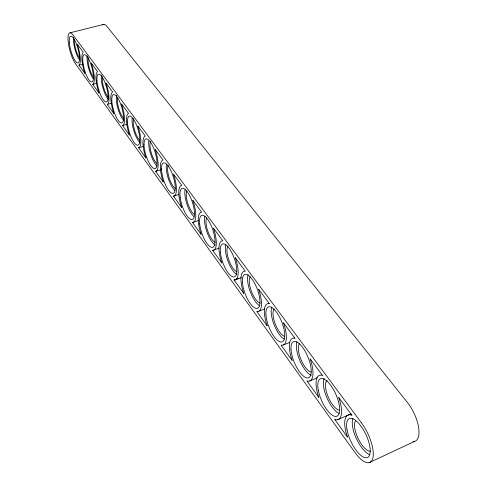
<?xml version="1.0" encoding="UTF-8"?>
<svg xmlns="http://www.w3.org/2000/svg" width="487" height="487" viewBox="0 0 487 487"><rect width="100%" height="100%" fill="white"/><g stroke="black" fill="none" stroke-linecap="round" stroke-linejoin="round"><path stroke-width="0.73" d="M369.158 462.65L414.285 441.539M337.71 419.709L351.011 413.81M309.677 381.017L317.165 377.863M283.507 344.906L289.759 342.391M259.029 311.12L264.709 308.941M234.034 279.982A21.245 7.433 70.3 0 0 235.276 257.647L245.296 271.18A22.031 7.914 69.4 0 0 243.81 293.521L234.034 279.982L238.867 278.205M235.124 279.915L241.357 277.627M212.655 250.373A20.57 7.007 71.1 0 0 213.397 228.086L222.803 240.791A21.276 7.451 70.3 0 0 221.847 263.108L212.655 250.373L219.028 248.127M192.523 222.498A19.961 6.605 71.7 0 0 192.822 200.285L201.673 212.241A20.594 7.019 71 0 0 201.186 234.49L192.523 222.498L198.763 220.386M173.536 196.206L181.706 207.523A19.979 6.617 71.7 0 1 181.779 185.364L173.439 174.096A19.401 6.228 72.3 0 1 173.536 196.206L178.528 194.581M155.596 171.363L163.322 182.059A19.419 6.246 72.3 0 1 163.023 160.022L155.146 149.387A18.89 5.881 72.9 0 1 155.596 171.363L161.185 169.61M138.625 147.853L145.936 157.983A18.908 5.893 72.8 0 1 145.303 136.086L137.858 126.03A18.415 5.558 73.3 0 1 138.625 147.853L143.665 146.331M122.541 125.579L129.469 135.179A18.433 5.57 73.3 0 1 128.544 113.441L121.488 103.914A17.976 5.26 73.7 0 1 122.541 125.579L126.772 124.343M107.274 104.437L113.855 113.55A17.995 5.266 73.7 0 1 112.661 91.988L105.971 82.948A17.575 4.98 74 0 1 107.274 104.437L111.657 103.207M92.767 84.348L99.025 93.011A17.587 4.986 74 0 1 97.595 71.626L91.239 63.048A17.191 4.718 74.3 0 1 92.767 84.348L96.353 83.374M78.967 65.234L84.921 73.482A17.203 4.724 74.3 0 1 83.277 52.286L77.238 44.122A16.832 4.474 74.6 0 1 78.967 65.234L83.186 64.126M70.116 32.793L103.895 24.35M102.684 24.953A17.075 5.089 75 0 1 107.079 26.529L407.254 402.268A26.353 11.274 63.8 0 1 418.656 427.744A26.353 11.274 63.8 0 1 413.067 441.709M79.308 57.649A11.098 2.995 74.6 0 1 74.694 39.155M79.491 59.864A13.819 3.732 74.6 0 1 73.622 37.493M93.741 77.299A11.335 3.159 74.4 0 1 89.279 67.79A11.335 3.159 74.4 0 1 88.354 57.569M93.175 78.669A14.111 3.933 74.4 0 1 87.228 55.841M108.181 97.083A11.585 3.336 74.1 0 1 103.542 87.246A11.585 3.336 74.1 0 1 102.708 76.928M123.68 120.417A14.756 4.383 73.7 0 1 117.854 108.364A14.756 4.383 73.7 0 1 116.582 95.397M123.765 118.268A11.852 3.519 73.7 0 1 118.828 108.698A11.852 3.519 73.7 0 1 117.665 97.771M156.692 163.382A12.455 3.939 72.9 0 1 151.153 152.51A12.455 3.939 72.9 0 1 150.52 141.388M157.07 166.067A15.505 4.9 72.9 0 1 148.821 140.755M108.504 99.573A14.421 4.152 74.1 0 1 102.909 87.94A14.421 4.152 74.1 0 1 101.533 75.114M140.177 142.868A15.115 4.633 73.3 0 1 132.141 118.225M139.787 140.219A12.145 3.719 73.3 0 1 134.485 129.767A12.145 3.719 73.3 0 1 133.73 118.749M175.46 188.524A12.79 4.17 72.3 0 1 169.062 177.591A12.79 4.17 72.3 0 1 168.258 165.312M194.423 214.481A13.155 4.42 71.7 0 1 187.86 203.566A13.155 4.42 71.7 0 1 186.795 191.068M193.789 216.496A16.381 5.503 71.7 0 1 185.072 189.729M236.39 271.521A14.007 4.973 70.2 0 1 228.537 259.145A14.007 4.973 70.2 0 1 228.074 245.959M174.912 190.569A15.925 5.193 72.3 0 1 166.438 164.551M215.011 242.264A13.563 4.687 71 0 1 207.779 231.088A13.563 4.687 71 0 1 206.671 217.884M215.242 245.095A16.881 5.838 71 0 1 207.03 232.305A16.881 5.838 71 0 1 204.826 216.417M260.228 303.06A14.507 5.284 69.4 0 1 251.438 291.342A14.507 5.284 69.4 0 1 250.227 276.659M284.566 336.334A15.06 5.607 68.4 0 1 275.179 323.812A15.06 5.607 68.4 0 1 274.157 308.947M284.073 339.11A18.75 6.982 68.4 0 1 273.895 324.178A18.75 6.982 68.4 0 1 271.862 306.974M339.074 410.139A16.4 6.325 66 0 1 327.909 396.217A16.4 6.325 66 0 1 327.075 380.365M259.827 305.86A18.056 6.575 69.4 0 1 250.269 291.804A18.056 6.575 69.4 0 1 248.096 274.869M236.591 274.382A17.441 6.191 70.2 0 1 227.892 260.88A17.441 6.191 70.2 0 1 225.791 244.742M311.169 372.025A15.687 5.96 67.2 0 1 300.777 359.108A15.687 5.96 67.2 0 1 299.712 343.438M370.37 451.236A17.222 6.715 64.7 0 1 358.219 438.744A17.222 6.715 64.7 0 1 355.565 420.835M369.73 454.712A21.434 8.358 64.7 0 1 356.405 438.629A21.434 8.358 64.7 0 1 352.935 418.461M311.187 375.264A19.529 7.415 67.2 0 1 299.822 360.496A19.529 7.415 67.2 0 1 296.997 341.837M339.019 413.402A20.417 7.877 66 0 1 326.826 397.526A20.417 7.877 66 0 1 324.117 378.509M361.451 422.838L73.093 35.064A17.301 4.602 74.6 0 0 68.107 40.938A17.301 4.602 74.6 0 0 75.522 63.779L355.078 452.612A26.864 10.33 64.8 0 0 372.932 457.78A26.864 10.33 64.8 0 0 361.451 422.838M269.281 303.59L258.597 289.15A22 7.895 69.4 0 1 256.783 311.491L267.199 325.919A22.877 8.401 68.4 0 1 269.281 303.59M294.921 338.228L283.489 322.784A22.846 8.382 68.4 0 1 281.036 345.082L292.163 360.49A23.839 8.924 67.3 0 1 294.921 338.228M322.388 375.337L310.134 358.785A23.796 8.906 67.3 0 1 306.956 380.974L318.857 397.459A24.922 9.478 66.1 0 1 322.388 375.337M351.882 415.186L338.715 397.398A24.88 9.46 66.1 0 1 334.709 419.41L347.481 437.095A26.17 10.063 64.8 0 1 351.882 415.186M69.331 42.533A13.843 3.683 74.6 0 0 77.658 62.92A13.843 3.683 74.6 0 0 76.088 43.179A13.843 3.683 74.6 0 0 69.331 42.533M82.79 60.942A14.135 3.878 74.3 0 0 91.404 81.938A14.135 3.878 74.3 0 0 90.022 62.026A14.135 3.878 74.3 0 0 82.79 60.942M96.937 80.282A14.446 4.097 74 0 0 105.849 101.929A14.446 4.097 74 0 0 104.681 81.853A14.446 4.097 74 0 0 96.937 80.282M111.815 100.626A14.78 4.328 73.7 0 0 121.044 122.961A14.78 4.328 73.7 0 0 120.125 102.727A14.78 4.328 73.7 0 0 111.815 100.626M127.491 122.054A15.146 4.572 73.3 0 0 137.06 145.126A15.146 4.572 73.3 0 0 136.403 124.751A15.146 4.572 73.3 0 0 127.491 122.054M144.018 144.657A15.529 4.84 72.8 0 0 153.953 168.508A15.529 4.84 72.8 0 0 153.6 148.005A15.529 4.84 72.8 0 0 144.018 144.657M161.483 168.539A15.955 5.126 72.3 0 0 171.808 193.217A15.955 5.126 72.3 0 0 171.795 172.605A15.955 5.126 72.3 0 0 161.483 168.539M180.153 197.223A16.412 5.43 71.7 0 0 192.243 219.57A16.412 5.43 71.7 0 0 189.333 195.037A16.412 5.43 71.7 0 0 180.153 197.223M199.682 224.02A16.917 5.765 71 0 0 212.399 247.414A16.917 5.765 71 0 0 209.708 222.547A16.917 5.765 71 0 0 199.682 224.02M220.41 252.461A17.477 6.118 70.3 0 0 233.815 276.987A17.477 6.118 70.3 0 0 231.368 251.797A17.477 6.118 70.3 0 0 220.41 252.461M242.453 282.704A18.092 6.495 69.4 0 0 256.606 308.466A18.092 6.495 69.4 0 0 254.445 282.959A18.092 6.495 69.4 0 0 242.453 282.704M265.939 314.919A18.792 6.897 68.4 0 0 280.908 342.026A18.792 6.897 68.4 0 0 279.075 316.221A18.792 6.897 68.4 0 0 265.939 314.919M291.007 349.313A19.571 7.323 67.3 0 0 306.877 377.894A19.571 7.323 67.3 0 0 305.422 351.803A19.571 7.323 67.3 0 0 291.007 349.313M318.352 390.446A20.466 7.78 66.1 0 0 336.864 416.239A20.466 7.78 66.1 0 0 330.99 385.698A20.466 7.78 66.1 0 0 318.352 390.446M347.079 429.984A21.489 8.261 64.8 0 0 366.961 457.695A21.489 8.261 64.8 0 0 361.177 426.435A21.489 8.261 64.8 0 0 347.079 429.984"/></g></svg>
